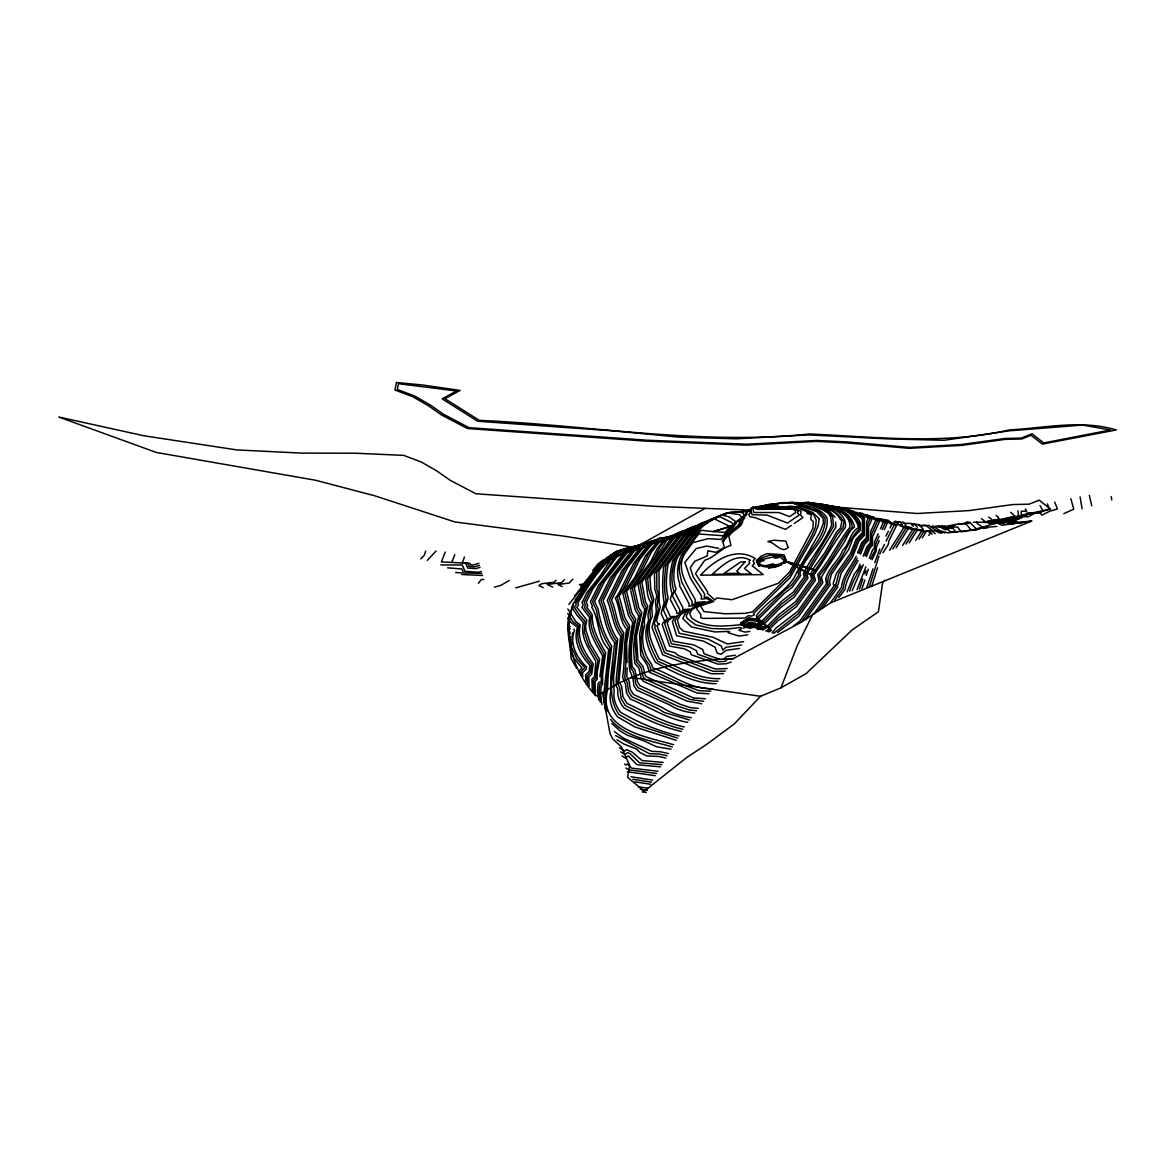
<?xml version="1.0" encoding="UTF-8"?>
<svg xmlns="http://www.w3.org/2000/svg" width="1175" height="1175" viewBox="0 0 1175 1175"><rect width="100%" height="100%" fill="white"/><g stroke="black" fill="none" stroke-linecap="round" stroke-linejoin="round"><path stroke-width="1.5" d="M599.896 676.624L602.643 656.032C596.694 644.488 586.766 631.269 589.63 617.507L581.816 607.269L583.211 605.184L581.992 602.54L586.986 592.494L601.262 574.384L610.75 559.579L622.309 552.926L626.363 549.327L642.387 544.495M984.18 522.376L1018.975 522.273L1031.709 521.054L830.431 602.951L801.291 622.207L733.273 658.632L719.526 659.234C676.815 662.157 633.384 670.719 597.869 695.864L595.505 695.497C572.768 671.013 562.282 635.176 573.576 603.26C589.262 581.713 601.864 550.047 632.135 547.374M569.948 645.868L570.448 636.365M627.171 667.841L626.818 676.653L629.198 681.206L630.255 689.373L633.501 694.557L661.804 707.277C670.411 713.107 681.133 716.016 691.311 717.705M825.775 579.275C827.802 568.245 839.067 560.754 842.828 549.944C849.922 543.996 849.452 532.789 858.22 527.81L858.249 526.003C853.975 513.475 840.257 505.412 827.171 505.852M819.195 518.748L818.197 525.68L814.569 534.463L790.099 577.63L753.557 613.438L754.291 614.966L751.295 616.111L748.519 615.685L744.744 618.094L702.709 618.403L700.843 617.639L700.755 614.349L696.628 608.841L697.568 607.123L704.838 602.613L710.978 601.042L707.159 598.53L701.152 599.118L701.607 596.107L690.327 578.173L684.849 562.37L696.217 548.549L706.689 546.052L718.748 548.358M862.847 578.849L859.454 589.145M864.962 579.951L861.877 588.646M866.254 575.427L868.384 569.229M872.996 568.862L866.753 587.617M874.773 562.649L879.811 548.96M878.973 556.142L869.177 587.118M877.563 567.775L871.615 586.604M572.563 632.943L571.417 646.896L576.984 658.984L584.944 667.708L580.993 671.586L581.111 674.949M425.702 551.075L424.278 555.364L420.694 558.845M436.072 550.972L427.392 560.328M758.507 565.19L760.827 561.386L764.191 560.563M445.237 552.059L441.418 561.929L467.826 563.222L469.104 566.409L474.392 566.791L479.503 565.351M454.828 554.527L451.832 562.399M464.419 556.979L462.245 562.854L469.912 563.266L470.529 564.778L473.055 564.969L478.871 563.324M602.481 692.295L609.972 733.391L612.586 738.767L621.369 746.859L629.668 765.454L627.567 777.38L644.267 791.172L686.934 757.361L706.836 744.245L734.213 723.976L760.533 696.29L780.949 687.83L797.326 645.53L813.027 613.835M856.267 556.318C850.95 566.585 842.783 575.104 841.418 587.383L830.431 602.951M857.588 552.97L861.569 542.938L866.283 537.944L866.636 521.641L868.222 518.116L856.751 512.271M857.163 558.419C851.978 568.245 844.267 576.484 843.224 588.44L834.602 600.19M859.087 553.557L862.935 543.819L867.282 539.207L867.605 524.182L870.117 518.645L859.924 512.755M858.058 560.49C852.888 569.802 846.573 578.291 845.031 589.483L838.774 597.443M860.555 554.174L864.315 544.701L868.296 540.471L868.589 526.708L872.012 519.174L862.332 513.343L859.733 513.651M860.012 564.264L858.088 569.126L854.298 573.973L847.102 591.936M863.214 556.172L867.062 546.448L870.308 543.012L870.558 531.79L875.786 520.246L867.268 514.782L865.285 514.723M861.055 565.998C857.221 574.355 852.154 582.08 849.716 591.187M865.079 555.804L868.442 547.33L871.321 544.275L871.527 534.331L877.666 520.775L869.808 515.678M863.258 564.749L852.154 590.673M866.533 556.48L869.808 548.196L872.32 545.538L872.511 536.857L879.561 521.303L872.349 516.559M865.887 566.82L857.016 589.659M869.221 558.389L872.57 549.959L874.332 548.079L874.464 541.939L878.166 533.788M864.8 573.899L866.107 570.609M870.675 559.065L875.346 549.342L875.448 544.466L879.208 536.182M872.158 559.667L876.359 550.605L876.433 547.007L879.282 540.72M651.053 544.936L657.574 539.046L660.879 537.827L671.204 537.342M880.383 528.897L883.336 522.376L877.431 518.337M882.219 529.543L885.216 522.904L879.972 519.218M884.261 529.719L887.11 523.433L882.513 520.099M885.979 536.108L888.418 531.217M890.033 527.942L891.649 524.682L887.683 521.568M884.525 544.363L879.752 553.983M886.112 541.19L893.984 525.328L890.283 522.273M690.489 530.645L710.875 519.277L714.312 518.454M689.975 531.071L682.895 536.946L656.752 572.078L656.898 589.674L658.308 594.286L657.339 605.316L658.308 609.428L654.225 623.954L655.665 625.57L654.49 626.657L664.462 652.624L713.401 671.41L725.313 671.087M697.245 528.28L688.888 536.299L668.164 563.971C666.372 575.045 665.314 586.678 668.09 597.943L665.682 606.476L670.382 616.787L674.509 616.39L669.045 619.783L667.238 623.058L673.143 641.227L693.94 644.957L702.591 649.452L704.178 653.843L719.526 659.234M701.607 526.591L692.472 535.903L675.008 559.094C672.056 569.317 670.337 580.421 673.951 591.054L672.555 596.004L679.87 609.796L679.62 611.485L685.818 610.883L677.593 615.994L674.891 620.914L679.282 633.296L708.128 639.141L721.23 645.942L722.772 650.201L725.842 647.293L741.587 645.016M752.955 627.23L753.498 626.348L749.694 627.773L751.985 628.008M754.541 627.714L755.422 626.29L763.236 622.633L758.962 620.15L757.611 617.33L784.577 590.349L791.715 584.871L798.78 575.016L798.192 573.003C803.509 553.91 826.862 538.532 824.938 517.94L818.593 511.169L791.774 502.342M756.142 628.184L764.147 623.514L760.21 621.222L758.962 618.637L783.798 593.786L792.258 587.294L800.63 575.603L799.925 573.209C804.757 554.277 830.505 538.121 826.862 517.676C819.768 506.454 804.934 505.852 793.169 502.371L781.493 503.502M759.329 629.139L765.953 625.276L762.692 623.367L761.664 621.222L782.242 600.645L793.345 592.112L804.332 576.778L803.406 573.635C811.514 556.656 824.527 542.556 831.724 525.078L830.696 517.147L828.331 513.299C817.271 505.691 802.07 500.844 788.366 503.135M760.915 629.624L766.864 626.143L763.941 624.454L763.016 622.515L781.463 604.067L793.889 594.535L806.168 577.366L805.154 573.855L833.618 526.033L832.605 516.883L827.949 511.287L806.99 502.973L791.039 503.003M762.502 630.094L767.76 627.024L764.367 623.822L780.67 607.504L794.432 596.944L808.018 577.953L806.887 574.061L835.866 527.032L835.689 522.023M765.689 631.048L769.581 628.787L767.055 626.407L779.113 614.349L795.519 601.776L811.719 579.128L810.368 574.487L786.06 561.209L784.415 556.744L786.06 561.209L810.368 574.487L814.73 566.512L824.542 553.131L836.453 532.172L840.639 527.781L841.843 520.98L840.228 519.306C835.043 508.76 822.236 507.762 812.836 502.9M767.29 631.518L770.477 629.653L768.406 627.714L778.335 617.786L796.048 604.185L813.57 579.716L812.116 574.707L825.996 554.174L837.261 534.39L842.945 527.663L844.12 521.01L842.916 520.378C833.604 506.88 814.348 500.007 798.31 503.517M768.876 632.003L771.388 630.534L769.757 629.007L777.556 621.208L796.591 606.594L815.421 580.303L813.849 574.913C824.938 559.447 834.015 542.424 845.251 527.546C848.262 510.934 821.942 502.312 808.018 503.267M772.063 632.958L775.985 628.067L797.678 611.426L819.122 581.478L817.741 574.59C830.27 559.799 838.098 542.042 849.863 527.325C851.361 514.547 834.294 508.085 824.453 504.751M773.649 633.428L798.222 613.835L820.973 582.066L819.474 575.28C832.311 560.269 840.022 542.101 852.169 527.222C851.669 514.621 837.114 507.952 826.304 505.03M572.915 607.078C562.957 622.456 570.624 641.785 571.079 658.514L576.587 668.193M584.225 588.778L597.414 567.422L601.732 564.852M883.027 552.749L888.388 544.275L888.873 540.955L896.305 525.959L893.338 523.169L889.225 522.992M889.563 550.282L904.118 527.296L897.641 524.168L893.382 524.197M892.838 549.033L906.542 527.413L901.107 526.224L899.844 524.682M896.114 547.8L908.701 527.928L903.913 527.472L902.062 525.181L899.991 525.196M902.65 545.332L913.019 528.956M905.925 544.084L915.178 529.484L908.657 528.647M909.2 542.85L917.337 529.998L921.655 531.027L915.736 540.383M919.012 539.149L923.814 531.541M922.272 537.9L925.973 532.069L916.148 528.75M928.823 535.433L930.306 533.097L927.677 530.792M932.098 534.199L929.146 531.056M568.876 604.42L602.437 562.208L618.828 550.84M722.317 541.146L726.693 534.713L737.033 526.488L739.398 523.58L739.53 520.158L747.153 512.476M639.905 546.096L638.377 548.769L635.205 550.15L616.214 574.222L603.054 600.763C608.503 613.379 608.973 628.082 617.683 639.347L613.512 677.975L614.07 691.781C613.115 699.272 616.17 706.542 620.694 712.388C638.862 722.772 658.294 731.07 678.886 735.888M478.431 583.285L481.427 579.393L483.865 579.525M575.28 599.808L604.934 561.327L621.34 550.341M650.965 545.215L639.611 559.608L626.701 585.62L619.093 595.916L624.924 617.888L629.727 625.996L626.613 643.195L627.053 662.568M890.709 522.493L887.918 520.07L885.818 520.055M897.215 525.049L898.346 523.609L895.585 521.171M900.461 526.312L902.077 524.285L901.24 523.022L899.433 521.729L894.058 521.671M903.707 527.59L905.808 524.946L903.267 522.273L894.63 522.185M592.699 570.565L597.884 564.088L603.069 560.005M580.641 587.5L600.161 563.148L607.02 557.743L616.317 551.339L635.895 546.669M574.604 595.975L601.306 562.678L605.992 558.992L617.58 551.09L639.993 545.479M884.819 580.332L882.557 583.123L878.401 611.793L851.993 630.035L806.123 673.613L780.949 687.83M801.291 622.207L828.375 584.401L827.832 583.828C826.657 575.647 832.943 568.773 837.702 562.575C846.015 551.883 849.334 538.488 859.219 529.073L859.322 524.593C855.18 513.578 842.402 505.94 830.622 506.528M805.448 619.46L830.226 584.988L829.462 581.419L831.577 573.973L848.585 549.636L853.314 537.68L860.232 530.351L860.394 523.183C857.074 514.062 846.999 509.23 838.025 507.071M813.776 613.952L833.912 586.163L833.178 583.49L836.424 573.444L850.48 553.543L856.061 539.428L862.244 532.877L862.523 520.349L861.569 518.219L854.857 513.093L845.368 508.569M817.947 611.206L835.763 586.751L835.043 584.533L836.013 584.239L838.847 573.194L851.434 555.481L857.442 540.309L863.258 534.14L863.067 517.749L848.541 509.509M822.103 608.444L837.613 587.338L836.894 585.576L837.819 585.282L841.271 572.93L852.389 557.435L858.822 541.19L864.257 535.403L864.418 517.103L852.462 510.728L848.071 510.17M623.852 549.827C602.746 561.356 590.364 583.05 577.777 602.907L578.599 604.67L576.866 607.299L586.868 620.224L585.547 625.967L585.914 630.285L590.393 643.738L599.647 659.366L597.179 672.159L597.164 679.326L595.005 681.383L595.505 695.497M627.626 549.077L623.793 552.588L613.82 558.213L606.535 569.581L589.909 590.673L584.092 602.364L585.502 605.433L584.298 607.255L590.981 616.141C589.013 629.771 597.957 642.916 604.156 654.357L601.262 673.613L601.248 683.16L599.676 684.643L599.03 692.119L600.308 702.356M628.875 548.813L625.276 552.25L616.89 556.832L592.832 588.837L586.207 602.188L587.808 605.683L586.78 607.24L592.332 614.775C591.363 628.287 599.162 641.344 605.654 652.698L602.628 674.097L602.599 684.438L601.233 685.73L600.543 693.72L601.908 704.648M632.649 548.064L630.241 550.884L625.364 553.234L601.6 583.358L592.523 601.659L596.606 610.736C598.266 623.793 602.804 636.674 610.163 647.689L605.081 698.493L606.711 711.492M636.409 547.3L634.75 549.871L631.269 551.383L610.368 577.88L598.839 601.115C604.773 614.687 605.228 630.52 614.687 642.681L610.794 677.006L610.765 692.09C608.562 700.858 612.16 709.862 617.507 716.838L635.029 727.002L676.257 740.309M637.673 547.051L636.556 549.312L633.237 550.767L613.291 576.058L600.939 600.939C606.623 614.04 607.108 629.301 616.185 641.007C616.361 664.83 603.803 693.25 619.093 714.62L638.275 725.386L677.578 738.091M655.342 539.913L647.028 546.448L633.766 563.266L618.682 593.639L615.333 598.192C620.238 608.283 619.122 620.444 626.716 629.33C623.191 645.222 625.232 661.349 622.618 677.402L625.423 683.85L626.613 693.118L630.299 699.022C649.437 706.939 666.989 718.909 687.816 722.346M556.069 580.215L554.233 582.139L541.646 583.74L538.914 585.605L543.188 587.647M564.411 579.73L561.665 582.609L547.168 584.46L552.691 587.103M572.768 579.26L569.111 583.079L557.934 584.504L562.179 586.545M589.468 578.306L583.975 584.034L579.466 584.607L581.184 585.429M747.829 634.808L739.163 636.057L728.148 632.782L729.646 631.753L728.324 631.445L714.841 631.93L691.532 626.965L682.704 618.491L686.156 612.19L697.113 605.375L688.844 606.183L689.182 603.935L679.429 585.517L679.811 584.166C676.095 574.09 677.27 563.853 681.852 554.233L696.055 535.506L701.446 530.307L713.254 531.585L730.821 526.106L740.456 519.35M748.842 510.611L741.733 518.674L740.397 524.168L738.737 526.194L729.411 533.523L724.226 540.221L723.022 542.63L724.402 547.256L716.089 552.309L707.805 550.811L707.247 555.922L694.792 561.268L690.239 567.76L693.235 576.998L704.706 594.153L704.236 597.341L706.983 597.076L713.783 601.556L700.418 605.859L704.001 611.617L725.107 613.776L744.568 613.365L752.426 611.925L789.556 575.221L811.881 535.55L815.567 527.002L816.228 520.158L813.761 514.782L797.678 507.174L761.62 506.102L757.273 507.101M599.882 681.882L598.119 683.556L597.517 690.533L598.707 700.08M762.707 507.35L765.16 505.03M724.006 659.013L726.679 656.487L735.359 655.239M758.389 561.973L760.901 559.829L775.897 556.363L780.141 556.921L783.931 560.387L785.003 563.178M681.294 533.479L674.523 537.871L641.814 582.154L645.648 602.378L647.778 605.977L644.238 620.87L644.634 625.511C640.507 638.201 642.784 653.359 651.405 663.772L652.698 667.826C672.467 675.023 690.871 689.446 712.652 688.697M686.464 531.423L678.107 537.474L647.616 578.57L648.688 589.086L652.287 600.968L649.863 611.191L650.495 618.623C643.107 633.149 651.082 648.38 657.78 661.305C677.241 669.353 696.511 681.926 718.087 681.148M777.542 632.547L798.765 616.258L822.823 582.653L821.457 577.145C827.758 566.232 835.939 555.07 842.769 544.422C846.94 538.723 848.027 531.276 854.475 527.105C851.229 510.993 832.723 504.883 818.094 503.913M794.05 625.526L799.852 621.076L826.524 583.813L825.761 579.334M1040.991 511.947L1042.901 510.493L1040.007 505.588M686.244 530.821L690.738 527.59L696.085 526.312M695.938 526.503L699.36 524.021L704.692 522.758M721.773 514.973L726.782 513.49M700.359 526.532L701.563 525.724L701.225 524.476M702.342 526.062L707.086 521.979L721.274 514.944L728.867 516.706L736.035 521.788M730.821 526.106L725.166 532.393L713.254 531.585L730.292 526.708L714.165 518.762L710.963 520.628L703.061 526.033L693.661 535.771L677.299 557.479C673.804 567.437 672.262 578.306 675.904 588.763L674.847 592.508L682.969 607.842L682.69 609.722L689.578 609.047L680.442 614.731L677.446 620.194L679.561 627.523L683.365 631.181L712.873 637.202L727.354 643.973L743.672 641.623M791.274 525.46L785.429 529.396L755.261 517.676L750.061 516.838L748.71 514.444L750.34 512.829L749.283 509.979L753.483 507.203M794.197 523.477L802.951 517.573L800.322 514.753L801.277 511.242L793.419 508.188L759.608 508.276L755.657 506.704M743.261 516.912L737.386 520.819L733.611 527.076L727.134 532.231L721.039 539.442L708.173 538.649L692.736 542.703L686.42 551.325C673.863 567.789 687.492 585.253 695.394 600.014L694.998 602.643L704.648 601.717L691.855 609.663L689.666 613.673L691.855 618.226C706.425 629.022 726.326 625.908 743.32 624.542L740.544 623.117L748.813 617.874L756.201 619.21L761.708 622.133C755.554 626.451 747.006 627.7 740.544 623.337L748.783 618.05M741.851 518.131L734.551 523.007L731.908 527.369L722.992 535.727L698.728 533.964L684.144 552.602L679.209 565.895L679.473 571.784L681.72 582.022L692.295 601.982L691.928 604.42L700.887 603.539L689.005 610.927L686.185 616.082L687.346 618.52L695.615 624.865L711.815 628.552L728.221 628.977L739.266 627.553L741.954 628.17L738.928 630.27L745.067 632.106L749.914 631.401M731.761 525.724L736.152 522.802M744.774 625.115L749.4 622.251L755.76 623.235M744.23 626.642L749.547 623.337L755.569 624.278M743.672 628.17L749.694 624.439L755.892 625.408M509.289 580.465L500.756 585.4L494.367 587.192M630.197 547.77L637.012 546.258M630.681 547.726L632.37 546.757M632.135 547.579L634.808 546.052M633.589 547.418L640.037 545.038M634.074 547.374L638.04 545.112M635.543 547.227L643.827 543.893M636.512 547.124L644.297 543.687M637.482 547.021L645.736 543.1M705.235 508.349L637.761 546.081M762.81 566.512L773.121 563.838L775.691 566.042L768.479 567.907M1063.83 513.666L1073.73 509.186L1070.866 498.699M714.606 518.557L720.334 515.693L702.018 524.314M721.935 515.061L730.13 512.183L738.12 512.05L742.424 512.608L744.069 514.944M774.266 558.11L778.232 557.861M755.525 627.2L761.841 624.101L756.95 621.281L749.107 620.062L741.528 625.467M756.994 628.757L762.032 626.275L758.991 624.527M757.728 629.521L762.134 627.362L759.476 625.834M755.569 624.909L762.325 621.751L757.728 619.078L756.259 616.038C766.482 600.631 790.158 589.718 796.444 572.783L819.915 532.304L823.44 523.022L823.029 518.204L816.625 511.595L790.393 502.312L768.186 504.516L760.93 506.924M704.956 522.831L699.257 525.548L699.683 526.708L694.337 529.396L686.494 536.564L663.596 567.217C662.568 578.834 661.98 590.863 664.183 602.54L661.099 613.467L664.227 620.327L666.974 620.062L663.332 622.324L662.142 624.498L669.662 646.059L684.467 648.835L690.18 651.787L691.223 654.681L718.145 664.154L726.018 663.772L731.202 662.039M781.316 564.94L774.854 567.334L768.729 567.833M655.503 539.868L663.258 538.106M659.293 539.046L650.642 541.381L645.618 546.581L643.092 547.682L627.92 566.923L611.47 600.058C616.611 610.648 615.832 623.323 623.705 632.664L618.961 681.383L621.634 686.494L622.97 696.878L627.097 703.472C645.839 712.27 663.758 722.61 684.305 726.987M658.896 539.34L648.292 542.116L643.812 547.124L641.124 548.299L624.997 568.744L609.37 600.234C614.481 611.338 614.202 624.483 622.207 634.338L617.595 683.703L619.739 687.816L621.149 698.743L625.497 705.705C644.076 714.87 662.274 724.652 682.807 729.249M654.46 540.897L658.499 539.648M972.371 530.263L1024.203 514.591L1050.582 509.172L1039.155 500.139L1029.124 504.178L1012.718 504.56L969.272 510.582L917.073 513.504L837.746 507.218M480.12 567.378L475.728 568.612L467.694 568.024L465.755 563.192M481.368 571.417L478.401 572.269L464.859 571.27L462.333 564.984L440.845 564.955M482 573.444L463.435 572.901L461.863 568.979L447.616 567.848M482.617 575.471L462.025 574.516L461.393 572.959L455.68 572.431M983.783 522.361L988.307 521.083L996.518 522.346L1001.834 525.24L1022.999 522.39M985.164 522.434L993.389 520.099L1013.628 523.977M986.515 522.508L998.486 519.13L1020.12 522.89L1031.709 521.054M988.66 522.816L1012.674 516.648L1028.61 516.75C1032.208 514.459 1038.847 510.082 1041.858 515.164L1049.862 511.14L1057.456 508.981L1054.739 502.151M988.527 523.301L1004.243 518.865L1041.902 511.698L1049.334 508.878L1047.366 503.869M989.453 523.507L1001.394 520.128L1026.818 515.663L1026.642 513.034L1037.731 512.638M992.185 523.653L1021.56 517.969L1021.104 511.331L1026.803 511.125L1025.261 509.025M515.707 587.882L539.354 581.184M626.745 548.373L633.031 547.418M636.028 547.168L631.386 548.314L628.243 551.574L623.044 554.086L598.677 585.194L590.408 601.835L592.42 606.197L591.745 607.211C599.705 619.974 597.032 637.628 608.665 649.349L603.568 696.907L605.11 709.215M738.032 511.845L749.812 510.963M741.498 511.522L749.195 510.67M743.378 511.595L748.299 510.391M720.113 516.075C711.507 518.762 701.372 523.507 695.086 528.677L688.197 532.848L684.1 536.828L659.028 570.448L659.204 602.672L660.262 607.137L656.517 620.459L658.073 623.866L659.439 623.734L657.031 625.937L666.196 650.48L674.993 652.698L678.254 655.533L715.208 669.001L727.134 668.56M718.733 516.912L713.754 518.087L684.79 534.096L654.46 573.694L654.857 589.527L656.796 595.96L655.488 601.497L656.355 611.734L651.963 627.377L662.729 654.754L711.58 673.818L723.506 673.598M710.243 520.437L705.117 521.656L681.383 535.33L649.907 576.94L650.744 589.233L653.785 599.294L651.728 607.96L652.448 616.332C644.282 630.902 653.212 645.677 659.263 659.028C678.724 667.238 698.317 679.473 719.893 678.636M710.978 520.76L702.239 522.831L677.975 536.578L645.633 579.818C647.41 587.353 646.294 595.901 650.774 602.628L647.983 614.408L648.541 620.914C642.049 634.999 648.615 650.054 655.562 662.465C673.73 672.115 694.778 683.821 716.265 683.674M698.89 525.152L693.617 526.4L672.629 538.429L639.905 583.314L643.915 603.671L646.265 607.637L642.358 624.101L642.681 627.817C639.685 639.905 640.037 654.989 649.334 664.521L651.097 670.058L685.422 685.613L698.846 690.665L710.846 691.223M696.584 526.694L687.86 528.779L670.661 539.046L637.996 584.474L642.196 604.963L644.767 609.311L639.538 634.353L640.816 655.562L647.263 665.27L649.496 672.276L697.025 693.074L709.039 693.735M691.018 529.029L682.102 531.144L666.724 540.28C657.398 556.862 643.151 571.858 634.309 588.058L638.745 607.548L641.756 612.645L636.424 636.101L637.952 660.071L643.122 666.768L644.811 674.362L646.294 676.741L693.323 697.847M684.496 531.085L679.223 532.334L664.756 540.897L660.086 546.83L654.769 557.523L632.268 587.97L637.012 608.841L640.258 614.319L639.215 622.324L634.882 636.967L636.498 661.892L641.051 667.518L642.989 676.242L644.693 678.959L690.107 699.477L703.605 701.284M685.201 531.423L676.345 533.523L662.788 541.513L657.163 548.652L650.759 561.547L630.387 589.116L635.278 610.133L638.745 615.979C635.029 631.798 631.915 647.322 635.058 663.713L638.98 668.267L641.168 678.122L643.092 681.192L686.861 701.108L701.813 703.766M679.4 533.803L670.602 535.903L658.837 542.747L651.303 552.309L642.74 569.567L626.627 591.377L631.827 612.718L635.734 619.313C632.385 635.146 629.903 650.759 632.356 667.062L634.838 669.75L637.526 681.867L639.89 685.642L680.384 704.339L690.239 707.57L698.303 708.408M676.594 534.977L666.901 537.195L656.869 543.364L648.38 554.13L638.73 573.576L624.733 592.508L630.108 614.011L634.236 620.988C630.887 636.777 629.007 652.433 631.063 668.663L632.767 670.499L634.867 677.241L635.704 683.747L638.304 687.874L677.153 705.955L689.446 709.994L696.555 710.743M955.143 525.254L945.875 527.017M958.609 524.461L969.669 522.038L975.999 528.721L988.146 527.737M964.91 523.609L968.376 522.802M756.568 507.012L759.638 506.308C775.162 510.317 793.125 502.298 807.431 512.227L807.049 513.475L811.176 514.577L810.853 519.35L813.262 521.597L812.938 528.324L789.512 572.078L778.482 583.226L732.069 599.705L716.794 597.972L714.797 599.984L707.614 593.566L707.585 591.759L695.409 573.606L704.853 560.167C714.811 557.376 720.877 548.27 730.909 545.391L728.852 536.358C732.583 529.558 743.026 527.898 743.114 518.968L744.744 518.498L744.054 517.264L746.727 514.621L746.198 513.211M758.345 507.115L763.603 505.911L778.775 506.175M649.217 542.101L652.712 541.308M729.704 512.785L745.743 511.433L746.477 512.432M802.349 503.546L809.311 502.268M994.505 523.609L1018.931 519.115L1017.888 510.728M998.544 523.565L1016.302 520.261L1016.096 517.162L1010.588 512.315M935.608 527.032L941.704 525.93L945.567 528.324L952.969 528.28L955.466 531.717L957.596 532.216M938.355 526.988L944.641 525.871L946.624 527.09L957.669 527.046L961.165 531.82L979.436 529.073L948.034 532.833L940.015 530.909L932.524 525.842M943.319 527.017L958.022 523.977L965.894 523.844L971.049 529.763L976.557 529.572M996.855 526.4L983.548 527.604L977.38 523.712L976.645 522.17L973.37 522.288M765.072 505.309L784.915 502.401M739.516 648.424L726.121 650.348L720.907 654.313L717.147 653.006L715.017 647.117L703.399 641.08L676.58 635.763L672.35 621.634L674.744 617.257L682.043 612.718L676.536 613.262L676.756 611.764L670.264 599.485L671.997 593.36C668.648 582.506 670.161 571.226 672.732 560.725L691.282 536.035L700.153 527.149L709.024 521.303L718.542 516.045L731.937 522.758L733.611 524.784M733.273 658.632L726.958 659.542L725.019 661.393L718.836 661.701L697.7 654.269L696.378 650.627L689.196 646.896L671.424 643.753L664.697 623.778L666.181 621.061L670.734 618.226L667.312 618.564L663.39 609.972L666.137 600.249C663.64 588.763 664.477 576.94 665.887 565.586L687.683 536.432L695.791 528.838L703.458 524.726L703.208 523.418L726.723 512.726L739.545 514.635L741.293 517.103M774.266 504.618L777.909 504.178M640.478 544.407L643.342 544.084M640.478 545.288L635.616 545.817L622.603 550.076L606.329 560.93L590.555 580.832L575.677 603.083L576.293 604.42L574.384 607.299L579.246 614.848L585.209 621.428L584.298 632.135L588.66 645.031L598.134 661.04L595.813 671.674L595.798 678.048L593.448 680.296L593.904 693.221M660.482 538.135L663.097 537.871M912.696 528.794L910.86 528.97L908.716 526.708L904.662 526.738M820.194 504.516L821.457 504.442M918.865 525.504L925.577 525.166L932.965 531.115L935.976 530.601L938.032 532.378L941.674 533.244M922.287 525.842L929.043 525.504L936.49 531.012L938.487 530.674L944.862 533.039M931.099 526.943L938.781 526.003L944.509 529.543L948.269 529.528L949.532 531.262L954.408 532.422M792.582 503.179L808.194 502.43L829.139 511.008L835.087 517.279M669.456 537.151C663.64 535.492 662.465 541.352 656.913 542.262L645.457 555.966L634.72 577.586L622.853 593.654L628.375 615.303L632.738 622.662C629.477 638.422 627.949 654.064 629.771 670.249L632.987 678.562L633.883 685.613L636.703 690.107L669.691 704.912C677.02 709.744 686.097 712.197 694.807 713.063M749.298 627.891L744.26 627.024M787.955 506.219L798.648 506.763L812.674 512.462L819.195 518.733M976.645 522.17L996.518 522.346M903.678 523.301L910.948 523.374L913.269 526.297M911.242 523.888L914.782 523.918L917.337 527.134M911.653 524.403L918.63 524.476L923.109 528.941L923.124 530.982M647.469 542.498L642.769 545.802L641.991 547.682L639.141 548.916L622.074 570.58L607.255 600.41C612.425 612.043 612.528 625.673 620.694 636.013L616.243 678.944L616.229 686.024L617.844 689.137C616.978 695.982 619.768 702.606 623.896 707.938C642.358 717.47 660.938 726.826 681.5 731.467M647.425 542.909L633.898 547.814L631.327 550.825L627.332 552.617L604.523 581.537L594.623 601.482L598.237 609.472C600.249 622.295 604.258 635.176 611.676 646.015L608.077 676.036L607.475 690.092C597.664 729.895 646.044 736.563 673.642 744.73M645.266 543.291L647.396 543.114M924.754 531.012L931.143 530.527L935.3 533.656M750.663 510.156L654.71 506.337L475.89 493.764L450.069 480.237L437.188 471.175L421.37 462.039L403.715 455.371L355.584 453.227L301.725 453.109L236.865 449.922L143.938 435.778L58.75 417.022L156.304 452.448L315.561 480.252L374.546 495.732L454.901 521.95L564.044 536.153L633.207 547.286M870.748 517.264L874.391 517.426M875.522 518.528L881.03 518.777L881.235 520.481M880.736 519.291L884.349 519.453L887.551 522.214M880.486 519.82L884.041 519.967M830.842 506.88L834.294 507.057M705.411 698.773L693.397 697.877M886.993 521.01L887.947 521.098M672.335 746.933C651.508 740.823 625.144 737.107 610.545 719.423M671.028 749.151L656.531 746.757L643.724 740.823L627.567 735.315L620.591 731.305L611.822 723.477M668.413 753.572L660.13 751.706L651.684 751.354L623.763 738.311L614.378 731.584M667.106 755.775L659.278 754.071L649.261 753.645L615.656 735.638M665.799 757.993L658.411 756.436L646.837 755.951L640.125 752.617L636.512 749.018L623.822 744.01L616.934 739.692M663.17 762.413L641.991 760.533L632.223 752.147L626.583 749.577L624.601 751.001L619.489 747.799M661.863 764.617L639.567 762.839L630.079 753.704L627.641 752.587L624.982 754.497L620.767 751.853M660.556 766.834L636.967 764.734L628.346 755.863L625.379 758.007L622.045 755.907M657.941 771.255L631.592 768.156L627.553 764L626.158 764.998L624.601 764.014M656.634 773.458L628.904 769.86L625.878 768.068M655.327 775.676L627.288 771.769M652.698 780.097L630.99 776.793M817.124 503.634L823.704 504.648M689.563 720.025L664.183 712.432L657.868 708.452L631.9 696.79L628.434 691.252L627.303 682.528L624.762 677.667L625.849 662.612L625.423 644.091L628.214 627.656L623.191 619.181L617.213 597.047L622.691 589.63L636.688 561.444L648.997 545.832L657.324 541.425L659.777 538.179M760.533 696.29L630.711 677.402M632.84 779.304L651.611 782.168M634.691 781.816L650.553 784.239M638.407 786.824L648.424 788.366M640.258 789.336L647.352 790.422M642.108 791.847L646.279 792.493M755.966 618.975L761.65 621.928M785.59 560.504L785.708 561.342L816.243 570.551L785.884 561.283M759.946 627.142L762.223 628.449M758.081 564.47C766.79 569.082 777.453 566.923 785.649 562.105L783.96 557.743L782.051 555.995L769.845 555.173L760.974 558.272L757.39 561.342L758.903 566.174M758.492 565.322L759.828 566.144M567.672 624.689L570.227 626.437M567.731 627.053L570.345 628.845M567.789 629.418L569.243 630.402L570.227 633.824M1004.419 523.918L999.132 519.996L997.986 516.985L996.003 515.472M988.704 517.059L991.333 519.042L992.86 523.051M981.404 518.645L984.679 521.113M966.819 521.803L969.096 523.536M921.391 529.484L923.183 531.306M567.789 608.944L575.633 621.252L580.244 625.027C576.734 639.259 584.68 652.933 593.228 663.743L591.73 674.23L588.778 677.035L589.101 686.362M567.731 613.453L572.886 621.56L578.849 626.113C574.854 640.228 582.55 654.137 591.568 664.536L590.364 672.952L587.221 675.948L587.5 684.085M567.657 617.977L570.139 621.854L577.483 627.2C572.901 641.183 580.509 655.327 589.909 665.329L589.013 671.674L585.664 674.861L585.899 681.794M784.841 558.419L785.708 561.342M915.354 528.221L917.469 529.954L913.063 529.293L910.933 527.208M906.498 526.194L908.128 528.221M573.576 603.26L571.902 607.313L577.013 615.274L583.549 622.618C579.569 636.732 589.409 649.731 595.872 661.422L594.447 676.785L591.892 679.209L592.303 690.929M570.551 650.421L574.281 658.632L582.036 668.032L579.437 670.499L579.51 672.658M574.061 629.08L574.428 630.358C569.199 643.915 576.837 657.824 586.604 666.915L586.281 669.118L582.55 672.673L582.712 677.226M1091.737 505.808L1089.328 495.262M1082.102 508.775L1080.104 496.981M1111.242 496.57L1111.741 499.948M396.474 382.507L394.918 389.997L412.792 396.739L428.552 405.845L441.433 414.907L467.474 428.537L646.661 441.154L746.419 445.119L816.038 441.374L845.236 442.784L909.142 448.321L961.664 445.384L1005.066 439.377L1021.824 438.98L1031.077 435.249L1041.917 443.812L1044.061 443.254L1032.032 433.737L1021.222 438.084L1005.183 438.451L961.679 444.473L909.803 447.396L846.176 441.873L816.61 440.449L746.977 444.194L647.557 440.243L469.119 427.685L443.504 414.276L430.637 405.228L414.746 396.048L397.326 389.468L398.531 383.696L456.59 390.981L442.108 398.854L477.623 421.238L614.613 430.99L679.209 437.159L736.255 438.818L808.958 434.912L888.168 438.921L944.127 440.272L1009.384 430.814L1082.645 425.056L1110.434 430.006L1042.666 443.137L1043.312 443.93L1116.25 429.947C1081.132 419.387 1044.972 428.038 1009.296 429.918C943.466 445.134 876.183 436.865 809.531 433.986C699.213 445.413 589.424 425.086 479.327 420.371L444.928 398.692L460.101 390.423L422.266 384.945L396.474 382.507M795.123 510.258L795.71 512.476L789.556 516.633L778.937 512.535L753.851 512.506L752.617 507.468L757.361 509.363L792.361 509.186L795.123 510.258M798.192 510.743L797.502 513.064L799.338 515.017L787.5 523.022L767.084 515.135L751.956 514.679L750.81 508.364L753.674 506.895L758.492 508.819L792.89 508.687L798.192 510.743M745.141 561.812L736.813 571.123L739.574 573.327L723.962 573.459L740.573 562.017L745.141 561.812M750.061 560.123L749.004 561.679L749.738 562.972L744.509 568.465L751.427 573.973L712.314 574.311C722.17 565.483 735.976 552.118 750.061 560.123M754.996 558.433L753.102 561.195L754.409 563.486L752.206 565.792L763.28 574.604L700.667 575.177C713.783 560.387 735.609 546.404 754.996 558.433M761.047 556.333L756.494 560.357A16.861 6.345 -6.6 0 0 770.477 565.865L778.717 564.264L786.163 560.754L783.96 554.791L766.967 553.645L761.047 556.333M746.433 620.532L740.691 624.204C746.977 628.493 755.76 627.523 761.752 623.014L756.832 620.18L748.96 618.961L746.433 620.532M788.117 547.418C781.419 554.365 775.045 541.939 767.848 541.558L773.767 540.236L785.767 541.132L788.117 547.418"/></g></svg>
